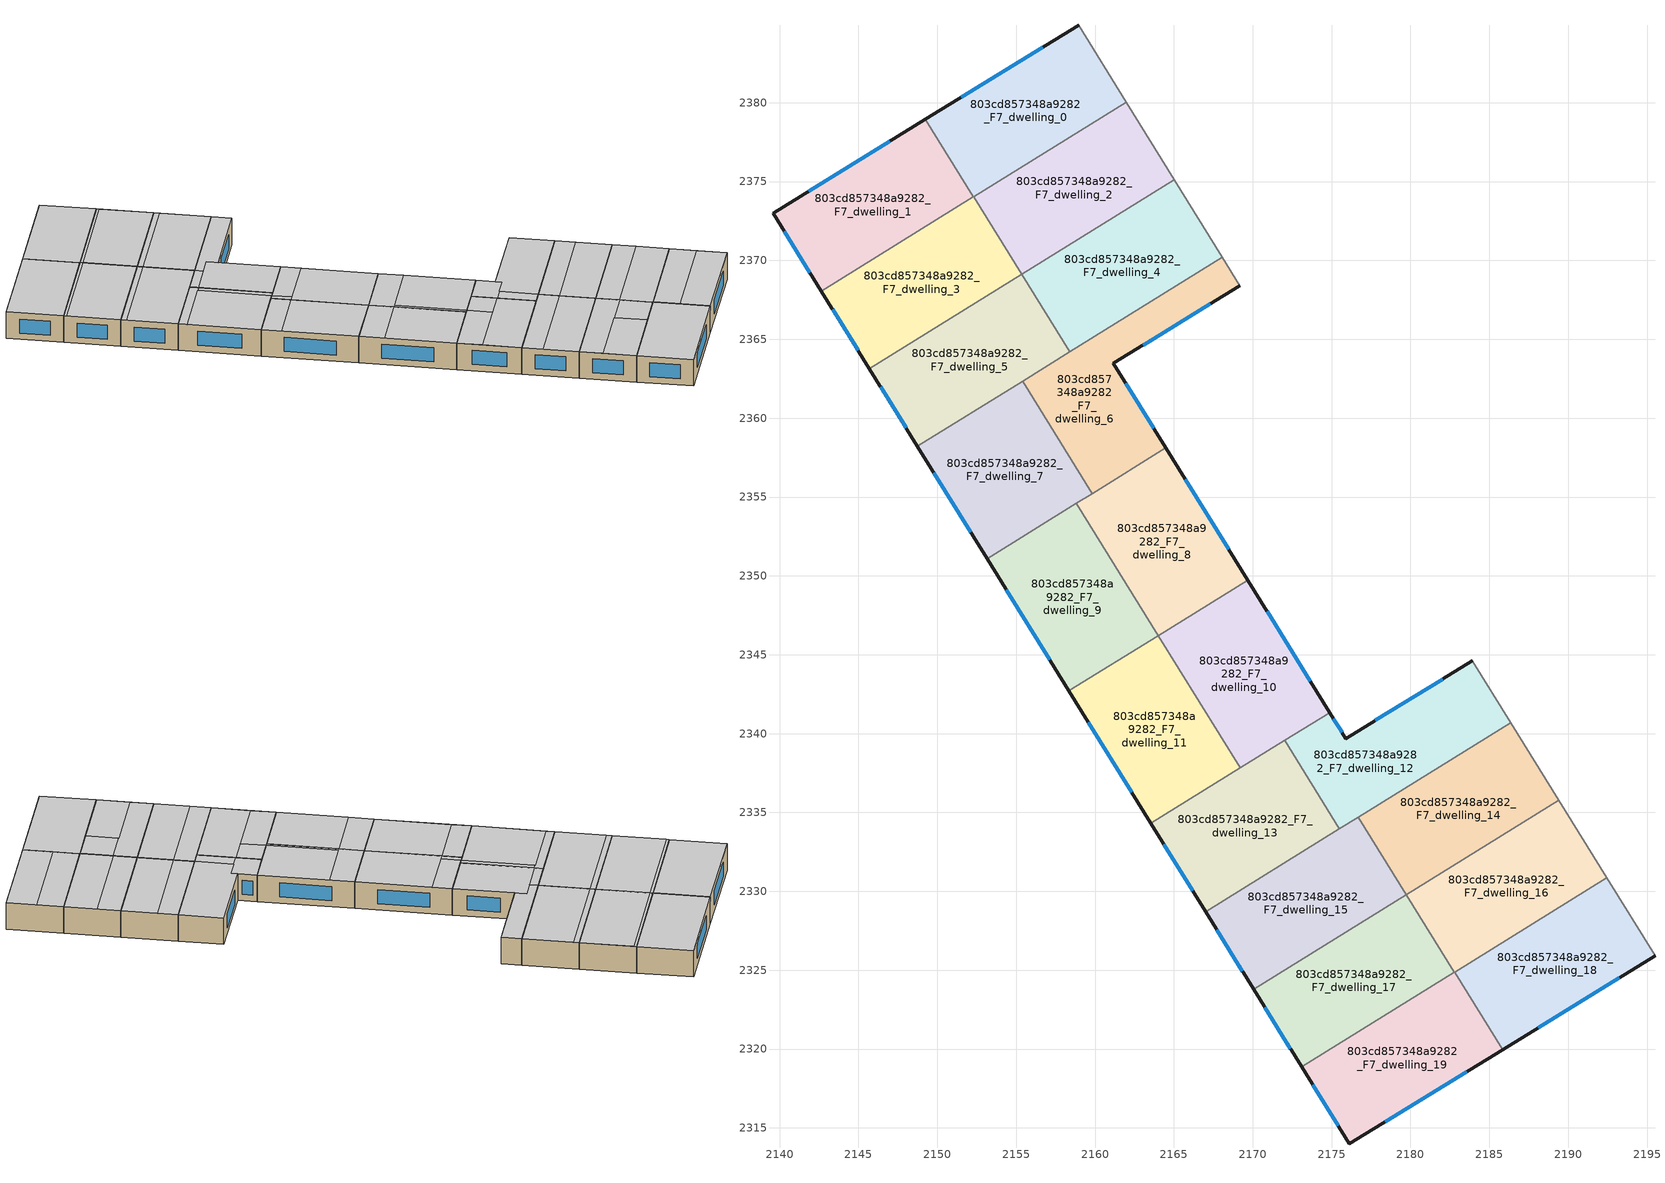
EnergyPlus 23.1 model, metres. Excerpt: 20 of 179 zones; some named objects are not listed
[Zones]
803cd857348a9282_F7_dwelling_0
 floor to 803cd857348a9282_F6_dwelling_0 (EU_floor_Construction): 2158.96,2384.92 2161.99,2380.03 2152.29,2374.03 2149.24,2378.95 z21
 wall outside (EU_wall_Construction): 2158.96,2384.92 2149.24,2378.95 z21:24
 wall adiabatic (EU_wall_Construction): 2161.99,2380.03 2158.96,2384.92 z21:24
 wall to 803cd857348a9282_F7_dwelling_1 (EU_wall_Construction): 2149.24,2378.95 2152.29,2374.03 z21:24
 wall to 803cd857348a9282_F7_dwelling_2 (EU_wall_Construction): 2152.32,2374.04 2161.99,2380.03 z21:24
 wall to 803cd857348a9282_F7_dwelling_3 (EU_wall_Construction): 2152.29,2374.03 2152.32,2374.04 z21:24
 window (EU_Window_Construction): 2156.68,2383.52 2151.53,2380.35 z21.7:23.3
 ceiling to 803cd857348a9282_F8_dwelling_0 (EU_floor_Construction): 2161.99,2380.03 2158.96,2384.92 2149.25,2378.95 2152.29,2374.03 z24
803cd857348a9282_F7_dwelling_1
 floor to 803cd857348a9282_F6_dwelling_1 (EU_floor_Construction): 2149.24,2378.95 2152.29,2374.03 2142.65,2368.06 2139.59,2373 z21
 wall outside (EU_wall_Construction): 2149.24,2378.95 2139.59,2373 2142.65,2368.06 z21:24
 wall to 803cd857348a9282_F7_dwelling_3 (EU_wall_Construction): 2142.65,2368.06 2152.29,2374.03 z21:24
 window (EU_Window_Construction): 2146.98,2377.55 2141.85,2374.4 / 2140.31,2371.84 2141.93,2369.22 z21.7:23.3
 ceiling adiabatic (EU_roof_Construction): 2152.29,2374.03 2149.25,2378.95 2139.59,2373 2142.65,2368.06 z24
803cd857348a9282_F7_dwelling_10
 floor to 803cd857348a9282_F6_dwelling_10 (EU_floor_Construction): 2169.69,2349.72 2174.88,2341.34 2169.21,2337.83 2164.02,2346.21 z21
 wall outside (EU_wall_Construction): 2174.88,2341.34 2169.69,2349.72 z21:24
 wall to 803cd857348a9282_F7_dwelling_11 (EU_wall_Construction): 2164.02,2346.21 2169.21,2337.83 z21:24
 wall to 803cd857348a9282_F7_dwelling_12 (EU_wall_Construction): 2172.03,2339.57 2174.88,2341.34 z21:24
 wall to 803cd857348a9282_F7_dwelling_8 (EU_wall_Construction): 2169.69,2349.72 2164.02,2346.21 z21:24
 wall to 803cd857348a9282_F7_dwelling_13 (EU_wall_Construction): 2169.21,2337.83 2172.03,2339.57 z21:24
 window (EU_Window_Construction): 2173.66,2343.31 2170.91,2347.75 z21.7:23.3
 ceiling to 803cd857348a9282_F8_dwelling_10 (EU_floor_Construction): 2174.88,2341.34 2171.05,2347.52 2165.66,2344.18 2169.49,2338 z24
 ceiling to 803cd857348a9282_F8_dwelling_8 (EU_floor_Construction): 2171.05,2347.52 2169.69,2349.72 2164.02,2346.21 2165.38,2344.01 z24
 ceiling to 803cd857348a9282_F8_dwelling_11 (EU_floor_Construction): 2169.49,2338 2165.66,2344.18 2165.38,2344.01 2169.21,2337.83 z24
803cd857348a9282_F7_dwelling_11
 floor to 803cd857348a9282_F6_dwelling_11 (EU_floor_Construction): 2164.02,2346.21 2169.21,2337.83 2163.54,2334.32 2158.35,2342.7 z21
 wall outside (EU_wall_Construction): 2158.35,2342.7 2163.54,2334.32 z21:24
 wall to 803cd857348a9282_F7_dwelling_9 (EU_wall_Construction): 2164.02,2346.21 2158.35,2342.7 z21:24
 wall to 803cd857348a9282_F7_dwelling_13 (EU_wall_Construction): 2163.54,2334.32 2169.21,2337.83 z21:24
 window (EU_Window_Construction): 2159.57,2340.73 2162.32,2336.28 z21.7:23.3
 ceiling to 803cd857348a9282_F8_dwelling_11 (EU_floor_Construction): 2169.21,2337.83 2165.38,2344.01 2159.72,2340.5 2163.54,2334.32 z24
 ceiling to 803cd857348a9282_F8_dwelling_9 (EU_floor_Construction): 2165.38,2344.01 2164.02,2346.21 2158.35,2342.7 2159.72,2340.5 z24
803cd857348a9282_F7_dwelling_12
 floor to 803cd857348a9282_F6_dwelling_12 (EU_floor_Construction): 2183.92,2344.62 2186.35,2340.69 2175.5,2333.96 2172.03,2339.57 2174.88,2341.34 2175.9,2339.69 z21
 wall outside (EU_wall_Construction): 2183.92,2344.62 2175.9,2339.69 2174.88,2341.34 z21:24
 wall adiabatic (EU_wall_Construction): 2186.35,2340.69 2183.92,2344.62 z21:24
 wall to 803cd857348a9282_F7_dwelling_13 (EU_wall_Construction): 2172.03,2339.57 2175.5,2333.96 z21:24
 wall to 803cd857348a9282_F7_dwelling_14 (EU_wall_Construction): 2176.68,2334.7 2186.35,2340.69 z21:24
 wall to 803cd857348a9282_F7_dwelling_15 (EU_wall_Construction): 2175.5,2333.96 2176.68,2334.7 z21:24
 window (EU_Window_Construction): 2182.03,2343.46 2177.78,2340.85 / 2175.66,2340.08 2175.12,2340.95 z21.7:23.3
 ceiling to 803cd857348a9282_F8_dwelling_12 (EU_floor_Construction): 2186.35,2340.69 2183.92,2344.62 2175.9,2339.69 2176.27,2339.1 2174.6,2338.06 2176.68,2334.7 z24
 ceiling to 803cd857348a9282_F8_dwelling_10 (EU_floor_Construction): 2176.27,2339.1 2174.88,2341.34 2172.03,2339.57 2173.41,2337.33 z24
 ceiling to 803cd857348a9282_F8_dwelling_13 (EU_floor_Construction): 2176.68,2334.7 2174.6,2338.06 2173.41,2337.33 2175.5,2333.96 z24
803cd857348a9282_F7_dwelling_13
 floor to 803cd857348a9282_F6_dwelling_13 (EU_floor_Construction): 2172.03,2339.57 2175.5,2333.96 2167.01,2328.71 2163.54,2334.32 z21
 wall outside (EU_wall_Construction): 2163.54,2334.32 2167.01,2328.71 z21:24
 wall to 803cd857348a9282_F7_dwelling_15 (EU_wall_Construction): 2167.01,2328.71 2175.5,2333.96 z21:24
 window (EU_Window_Construction): 2164.36,2333 2166.2,2330.03 z21.7:23.3
 ceiling to 803cd857348a9282_F8_dwelling_13 (EU_floor_Construction): 2175.5,2333.96 2173.41,2337.33 2164.93,2332.08 2167.01,2328.71 z24
 ceiling to 803cd857348a9282_F8_dwelling_11 (EU_floor_Construction): 2170.87,2335.76 2169.49,2338 2163.54,2334.32 2164.93,2332.08 z24
 ceiling to 803cd857348a9282_F8_dwelling_10 (EU_floor_Construction): 2173.41,2337.33 2172.03,2339.57 2169.49,2338 2170.87,2335.76 z24
803cd857348a9282_F7_dwelling_14
 floor to 803cd857348a9282_F6_dwelling_14 (EU_floor_Construction): 2186.35,2340.69 2189.4,2335.77 2179.73,2329.78 2176.68,2334.7 z21
 wall to 803cd857348a9282_F7_dwelling_15 (EU_wall_Construction): 2176.68,2334.7 2179.73,2329.78 z21:24
 wall adiabatic (EU_wall_Construction): 2189.4,2335.77 2186.35,2340.69 z21:24
 wall to 803cd857348a9282_F7_dwelling_16 (EU_wall_Construction): 2179.73,2329.78 2189.4,2335.77 z21:24
 ceiling to 803cd857348a9282_F8_dwelling_14 (EU_floor_Construction): 2189.4,2335.77 2187.47,2338.87 2177.8,2332.89 2179.73,2329.78 z24
 ceiling to 803cd857348a9282_F8_dwelling_12 (EU_floor_Construction): 2187.47,2338.87 2186.35,2340.69 2176.68,2334.7 2177.8,2332.89 z24
803cd857348a9282_F7_dwelling_15
 floor to 803cd857348a9282_F6_dwelling_15 (EU_floor_Construction): 2176.68,2334.7 2179.73,2329.78 2170.06,2323.79 2167.01,2328.71 z21
 wall outside (EU_wall_Construction): 2167.01,2328.71 2170.06,2323.79 z21:24
 wall to 803cd857348a9282_F7_dwelling_17 (EU_wall_Construction): 2170.06,2323.79 2179.73,2329.78 z21:24
 window (EU_Window_Construction): 2167.73,2327.56 2169.34,2324.95 z21.7:23.3
 ceiling to 803cd857348a9282_F8_dwelling_15 (EU_floor_Construction): 2179.73,2329.78 2177.8,2332.89 2168.13,2326.9 2170.06,2323.79 z24
 ceiling to 803cd857348a9282_F8_dwelling_13 (EU_floor_Construction): 2177.8,2332.89 2176.68,2334.7 2167.01,2328.71 2168.13,2326.9 z24
803cd857348a9282_F7_dwelling_16
 floor to 803cd857348a9282_F6_dwelling_16 (EU_floor_Construction): 2189.4,2335.77 2192.44,2330.85 2182.77,2324.86 2179.72,2329.78 z21
 wall to 803cd857348a9282_F7_dwelling_17 (EU_wall_Construction): 2179.72,2329.78 2182.77,2324.86 z21:24
 wall adiabatic (EU_wall_Construction): 2192.44,2330.85 2189.4,2335.77 z21:24
 wall to 803cd857348a9282_F7_dwelling_18 (EU_wall_Construction): 2182.8,2324.88 2192.44,2330.85 z21:24
 wall to 803cd857348a9282_F7_dwelling_19 (EU_wall_Construction): 2182.77,2324.86 2182.8,2324.88 z21:24
 ceiling adiabatic (EU_roof_Construction): 2192.44,2330.85 2190.68,2333.7 2181.01,2327.71 2182.77,2324.86 z24
 ceiling to 803cd857348a9282_F8_dwelling_14 (EU_floor_Construction): 2190.68,2333.7 2189.4,2335.77 2179.73,2329.78 2181.01,2327.71 z24
803cd857348a9282_F7_dwelling_17
 floor to 803cd857348a9282_F6_dwelling_17 (EU_floor_Construction): 2179.72,2329.78 2182.77,2324.86 2173.1,2318.88 2170.06,2323.79 z21
 wall outside (EU_wall_Construction): 2170.06,2323.79 2173.1,2318.88 z21:24
 wall to 803cd857348a9282_F7_dwelling_19 (EU_wall_Construction): 2173.1,2318.88 2182.77,2324.86 z21:24
 window (EU_Window_Construction): 2170.77,2322.64 2172.39,2320.03 z21.7:23.3
 ceiling to 803cd857348a9282_F8_dwelling_18 (EU_floor_Construction): 2179.56,2322.88 2177.8,2325.72 2171.34,2321.72 2173.1,2318.88 z24
 ceiling to 803cd857348a9282_F8_dwelling_15 (EU_floor_Construction): 2181.01,2327.71 2179.73,2329.78 2170.06,2323.79 2171.34,2321.72 z24
 ceiling adiabatic (EU_roof_Construction): 2182.77,2324.86 2181.01,2327.71 2177.8,2325.72 2179.56,2322.88 z24
803cd857348a9282_F7_dwelling_18
 floor to 803cd857348a9282_F6_dwelling_18 (EU_floor_Construction): 2192.44,2330.85 2195.5,2325.91 2185.84,2319.96 2182.8,2324.88 z21
 wall outside (EU_wall_Construction): 2185.84,2319.96 2195.5,2325.91 z21:24
 wall to 803cd857348a9282_F7_dwelling_19 (EU_wall_Construction): 2182.8,2324.88 2185.84,2319.96 z21:24
 wall adiabatic (EU_wall_Construction): 2195.5,2325.91 2192.44,2330.85 z21:24
 window (EU_Window_Construction): 2188.11,2321.36 2193.23,2324.51 z21.7:23.3
 ceiling to 803cd857348a9282_F8_dwelling_17 (EU_floor_Construction): 2195.5,2325.91 2193.88,2328.52 2184.24,2322.55 2185.84,2319.96 z24
 ceiling adiabatic (EU_roof_Construction): 2193.88,2328.52 2192.44,2330.85 2182.8,2324.88 2184.24,2322.55 z24
803cd857348a9282_F7_dwelling_19
 floor to 803cd857348a9282_F6_dwelling_19 (EU_floor_Construction): 2182.8,2324.88 2185.84,2319.96 2176.13,2313.99 2173.1,2318.88 z21
 wall outside (EU_wall_Construction): 2173.1,2318.88 2176.13,2313.99 2185.84,2319.96 z21:24
 window (EU_Window_Construction): 2178.41,2315.39 2183.56,2318.56 / 2173.81,2317.73 2175.42,2315.13 z21.7:23.3
 ceiling adiabatic (EU_roof_Construction): 2185.84,2319.96 2182.8,2324.88 2173.1,2318.88 2176.13,2313.99 z24
803cd857348a9282_F7_dwelling_2
 floor to 803cd857348a9282_F6_dwelling_2 (EU_floor_Construction): 2161.99,2380.03 2165.03,2375.11 2155.36,2369.13 2152.32,2374.04 z21
 wall adiabatic (EU_wall_Construction): 2165.03,2375.11 2161.99,2380.03 z21:24
 wall to 803cd857348a9282_F7_dwelling_4 (EU_wall_Construction): 2155.36,2369.13 2165.03,2375.11 z21:24
 wall to 803cd857348a9282_F7_dwelling_3 (EU_wall_Construction): 2152.32,2374.04 2155.36,2369.13 z21:24
 ceiling to 803cd857348a9282_F8_dwelling_2 (EU_floor_Construction): 2165.03,2375.11 2162.15,2379.77 2152.48,2373.79 2155.36,2369.13 z24
 ceiling to 803cd857348a9282_F8_dwelling_0 (EU_floor_Construction): 2162.15,2379.77 2161.99,2380.03 2152.32,2374.04 2152.48,2373.79 z24
803cd857348a9282_F7_dwelling_3
 floor to 803cd857348a9282_F6_dwelling_3 (EU_floor_Construction): 2152.32,2374.04 2155.36,2369.13 2145.69,2363.14 2142.65,2368.06 z21
 wall outside (EU_wall_Construction): 2142.65,2368.06 2145.69,2363.14 z21:24
 wall to 803cd857348a9282_F7_dwelling_5 (EU_wall_Construction): 2145.69,2363.14 2155.36,2369.13 z21:24
 window (EU_Window_Construction): 2143.36,2366.9 2144.98,2364.29 z21.7:23.3
 ceiling to 803cd857348a9282_F8_dwelling_3 (EU_floor_Construction): 2155.36,2369.13 2152.48,2373.79 2142.81,2367.8 2145.69,2363.14 z24
 ceiling adiabatic (EU_roof_Construction): 2152.45,2373.77 2152.29,2374.03 2142.65,2368.06 2142.81,2367.8 z24
803cd857348a9282_F7_dwelling_4
 floor to 803cd857348a9282_F6_dwelling_4 (EU_floor_Construction): 2165.03,2375.11 2168.08,2370.2 2158.41,2364.21 2155.36,2369.13 z21
 wall adiabatic (EU_wall_Construction): 2168.08,2370.2 2165.03,2375.11 z21:24
 wall to 803cd857348a9282_F7_dwelling_5 (EU_wall_Construction): 2155.36,2369.13 2158.41,2364.21 z21:24
 wall to 803cd857348a9282_F7_dwelling_6 (EU_wall_Construction): 2158.41,2364.21 2168.08,2370.2 z21:24
 ceiling to 803cd857348a9282_F8_dwelling_4 (EU_floor_Construction): 2168.08,2370.2 2165.35,2374.6 2155.68,2368.61 2158.41,2364.21 z24
 ceiling to 803cd857348a9282_F8_dwelling_2 (EU_floor_Construction): 2165.35,2374.6 2165.03,2375.11 2155.36,2369.13 2155.68,2368.61 z24
803cd857348a9282_F7_dwelling_5
 floor to 803cd857348a9282_F6_dwelling_5 (EU_floor_Construction): 2155.36,2369.13 2158.41,2364.21 2148.74,2358.22 2145.69,2363.14 z21
 wall outside (EU_wall_Construction): 2145.69,2363.14 2148.74,2358.22 z21:24
 wall to 803cd857348a9282_F7_dwelling_7 (EU_wall_Construction): 2148.74,2358.22 2155.41,2362.35 z21:24
 wall to 803cd857348a9282_F7_dwelling_6 (EU_wall_Construction): 2155.41,2362.35 2158.41,2364.21 z21:24
 window (EU_Window_Construction): 2146.41,2361.99 2148.02,2359.38 z21.7:23.3
 ceiling to 803cd857348a9282_F8_dwelling_5 (EU_floor_Construction): 2158.41,2364.21 2155.68,2368.61 2146.01,2362.62 2148.74,2358.22 z24
 ceiling to 803cd857348a9282_F8_dwelling_3 (EU_floor_Construction): 2155.68,2368.61 2155.36,2369.13 2145.69,2363.14 2146.01,2362.62 z24
803cd857348a9282_F7_dwelling_6
 floor to 803cd857348a9282_F6_dwelling_6 (EU_floor_Construction): 2168.08,2370.2 2169.19,2368.4 2161.17,2363.47 2164.49,2358.11 2159.82,2355.22 2155.41,2362.35 z21
 wall outside (EU_wall_Construction): 2164.49,2358.11 2161.17,2363.47 2169.19,2368.4 z21:24
 wall to 803cd857348a9282_F7_dwelling_7 (EU_wall_Construction): 2155.41,2362.35 2159.82,2355.22 z21:24
 wall adiabatic (EU_wall_Construction): 2169.19,2368.4 2168.08,2370.2 z21:24
 wall to 803cd857348a9282_F7_dwelling_8 (EU_wall_Construction): 2159.82,2355.22 2164.49,2358.11 z21:24
 window (EU_Window_Construction): 2163.05,2364.63 2167.31,2367.24 / 2163.71,2359.37 2161.95,2362.21 z21.7:23.3
 ceiling to 803cd857348a9282_F8_dwelling_6 (EU_floor_Construction): 2164.49,2358.11 2160.56,2364.46 2155.89,2361.57 2159.82,2355.22 z24
 ceiling to 803cd857348a9282_F8_dwelling_4 (EU_floor_Construction): 2169.19,2368.4 2168.08,2370.2 2158.41,2364.21 2158.89,2363.43 2160.56,2364.46 2161.17,2363.47 z24
 ceiling to 803cd857348a9282_F8_dwelling_5 (EU_floor_Construction): 2158.89,2363.43 2158.41,2364.21 2155.41,2362.35 2155.89,2361.57 z24
803cd857348a9282_F7_dwelling_7
 floor to 803cd857348a9282_F6_dwelling_7 (EU_floor_Construction): 2155.41,2362.35 2159.82,2355.22 2153.15,2351.09 2148.74,2358.22 z21
 wall outside (EU_wall_Construction): 2148.74,2358.22 2153.15,2351.09 z21:24
 wall to 803cd857348a9282_F7_dwelling_9 (EU_wall_Construction): 2153.15,2351.09 2158.82,2354.6 z21:24
 wall to 803cd857348a9282_F7_dwelling_8 (EU_wall_Construction): 2158.82,2354.6 2159.82,2355.22 z21:24
 window (EU_Window_Construction): 2149.77,2356.55 2152.12,2352.77 z21.7:23.3
 ceiling to 803cd857348a9282_F8_dwelling_7 (EU_floor_Construction): 2159.32,2354.91 2155.38,2361.26 2149.22,2357.45 2153.15,2351.09 z24
 ceiling to 803cd857348a9282_F8_dwelling_5 (EU_floor_Construction): 2155.89,2361.57 2155.41,2362.35 2148.74,2358.22 2149.22,2357.45 z24
 ceiling to 803cd857348a9282_F8_dwelling_6 (EU_floor_Construction): 2159.82,2355.22 2155.89,2361.57 2155.38,2361.26 2159.32,2354.91 z24
803cd857348a9282_F7_dwelling_8
 floor to 803cd857348a9282_F6_dwelling_8 (EU_floor_Construction): 2164.49,2358.11 2169.69,2349.72 2164.02,2346.21 2158.82,2354.6 z21
 wall outside (EU_wall_Construction): 2169.69,2349.72 2164.49,2358.11 z21:24
 wall to 803cd857348a9282_F7_dwelling_9 (EU_wall_Construction): 2158.82,2354.6 2164.02,2346.21 z21:24
 window (EU_Window_Construction): 2168.47,2351.69 2165.71,2356.14 z21.7:23.3
 ceiling to 803cd857348a9282_F8_dwelling_8 (EU_floor_Construction): 2169.69,2349.72 2165.58,2356.34 2159.92,2352.83 2164.02,2346.21 z24
 ceiling to 803cd857348a9282_F8_dwelling_7 (EU_floor_Construction): 2160.41,2353.14 2159.32,2354.91 2158.82,2354.6 2159.92,2352.84 z24
 ceiling adiabatic (EU_roof_Construction): 2165.58,2356.34 2164.49,2358.11 2158.82,2354.6 2159.32,2354.91 2160.41,2353.14 2159.92,2352.83 z24
803cd857348a9282_F7_dwelling_9
 floor to 803cd857348a9282_F6_dwelling_9 (EU_floor_Construction): 2158.82,2354.6 2164.02,2346.21 2158.35,2342.7 2153.15,2351.09 z21
 wall outside (EU_wall_Construction): 2153.15,2351.09 2158.35,2342.7 z21:24
 window (EU_Window_Construction): 2154.37,2349.12 2157.13,2344.67 z21.7:23.3
 ceiling to 803cd857348a9282_F8_dwelling_9 (EU_floor_Construction): 2164.02,2346.21 2159.92,2352.83 2154.25,2349.33 2158.35,2342.7 z24
 ceiling to 803cd857348a9282_F8_dwelling_7 (EU_floor_Construction): 2159.92,2352.84 2158.82,2354.6 2153.15,2351.09 2154.25,2349.33 z24
[Building]
EU S2 Campaign: North Axis=0; Terrain=City; Solar Distribution=FullExterior
[Site:Location]
Budapest.Ferenc.Liszt.Intl.AP: Latitude=47.437; Longitude=19.256; Time Zone=1; Elevation=185
[SizingPeriod:WeatherFileDays]
AnnualSizingPeriod: Begin Month=1; Begin Day of Month=1; End Month=12; End Day of Month=31; Day of Week for Start Day=Monday; Use Weather File Daylight Saving Period=No; Use Weather File Rain and Snow Indicators=No
[MATERIAL]
EU_InternalMass_Material: Roughness=MediumRough; Thickness=0.1; Conductivity=1; Density=1800; Specific Heat=900; Thermal Absorptance=0.9; Solar Absorptance=0.7; Visible Absorptance=0.7
[MATERIAL:NOMASS] Roughness=MediumRough; Thermal Absorptance=0.9; Solar Absorptance=0.7; Visible Absorptance=0.7
Name | Thermal Resistance
EU_wall_NoMass | 0.832559
EU_roof_NoMass | 1.39638
EU_floor_NoMass | 0.872794
[WINDOWMATERIAL:SIMPLEGLAZINGSYSTEM]
EU_Window_SimpleGlazing: UFactor=2.79869; Solar Heat Gain Coefficient=0.75; Visible Transmittance=0.75
[CONSTRUCTION]
EU_wall_Construction: EU_wall_NoMass
EU_roof_Construction: EU_roof_NoMass
EU_floor_Construction: EU_floor_NoMass
EU_Window_Construction: EU_Window_SimpleGlazing
EU_InternalMass_Construction: EU_InternalMass_Material
[ZONE] Type=1; Multiplier=1; Ceiling Height=autocalculate; Floor Area=autocalculate; Part of Total Floor Area=Yes
Name | Volume
803cd857348a9282_F7_dwelling_0 | 197.353
803cd857348a9282_F7_dwelling_1 | 197.357
803cd857348a9282_F7_dwelling_10 | 197.372
803cd857348a9282_F7_dwelling_11 | 197.329
803cd857348a9282_F7_dwelling_12 | 197.355
803cd857348a9282_F7_dwelling_13 | 197.344
803cd857348a9282_F7_dwelling_14; 803cd857348a9282_F7_dwelling_2 | 197.336
803cd857348a9282_F7_dwelling_15 | 197.333
803cd857348a9282_F7_dwelling_16 | 197.364
803cd857348a9282_F7_dwelling_17; 803cd857348a9282_F7_dwelling_8 | 197.365
803cd857348a9282_F7_dwelling_18 | 197.339
803cd857348a9282_F7_dwelling_19; 803cd857348a9282_F7_dwelling_7 | 197.354
803cd857348a9282_F7_dwelling_3 | 197.318
803cd857348a9282_F7_dwelling_4; 803cd857348a9282_F7_dwelling_5 | 197.348
803cd857348a9282_F7_dwelling_6 | 197.342
803cd857348a9282_F7_dwelling_9 | 197.322
[INTERNALMASS] Construction=EU_InternalMass_Construction
Name | Zone or ZoneList | Surface Area
803cd857348a9282_F7_dwelling_0_EU_InternalMass | 803cd857348a9282_F7_dwelling_0 | 65.7836
803cd857348a9282_F7_dwelling_1_EU_InternalMass | 803cd857348a9282_F7_dwelling_1 | 65.7851
803cd857348a9282_F7_dwelling_2_EU_InternalMass | 803cd857348a9282_F7_dwelling_2 | 65.7787
803cd857348a9282_F7_dwelling_3_EU_InternalMass | 803cd857348a9282_F7_dwelling_3 | 65.7709
803cd857348a9282_F7_dwelling_4_EU_InternalMass | 803cd857348a9282_F7_dwelling_4 | 65.7838
803cd857348a9282_F7_dwelling_5_EU_InternalMass | 803cd857348a9282_F7_dwelling_5 | 65.7813
803cd857348a9282_F7_dwelling_6_EU_InternalMass | 803cd857348a9282_F7_dwelling_6 | 65.7794
803cd857348a9282_F7_dwelling_7_EU_InternalMass | 803cd857348a9282_F7_dwelling_7 | 65.7839
803cd857348a9282_F7_dwelling_8_EU_InternalMass | 803cd857348a9282_F7_dwelling_8 | 65.7864
803cd857348a9282_F7_dwelling_9_EU_InternalMass | 803cd857348a9282_F7_dwelling_9 | 65.7741
803cd857348a9282_F7_dwelling_10_EU_InternalMass | 803cd857348a9282_F7_dwelling_10 | 65.7834
803cd857348a9282_F7_dwelling_11_EU_InternalMass | 803cd857348a9282_F7_dwelling_11 | 65.7769
803cd857348a9282_F7_dwelling_12_EU_InternalMass | 803cd857348a9282_F7_dwelling_12 | 65.786
803cd857348a9282_F7_dwelling_13_EU_InternalMass | 803cd857348a9282_F7_dwelling_13 | 65.7796
803cd857348a9282_F7_dwelling_14_EU_InternalMass | 803cd857348a9282_F7_dwelling_14 | 65.7787
803cd857348a9282_F7_dwelling_15_EU_InternalMass | 803cd857348a9282_F7_dwelling_15 | 65.7773
803cd857348a9282_F7_dwelling_16_EU_InternalMass | 803cd857348a9282_F7_dwelling_16 | 65.7892
803cd857348a9282_F7_dwelling_17_EU_InternalMass | 803cd857348a9282_F7_dwelling_17 | 65.7868
803cd857348a9282_F7_dwelling_18_EU_InternalMass | 803cd857348a9282_F7_dwelling_18 | 65.7796
803cd857348a9282_F7_dwelling_19_EU_InternalMass | 803cd857348a9282_F7_dwelling_19 | 65.7836
[OTHEREQUIPMENT] Fuel Type=Electricity; Design Level Calculation Method=Watts/Area; Power per Zone Floor Area=1; Fraction Latent=0; Fraction Radiant=0; Fraction Lost=0; Carbon Dioxide Generation Rate=0; EndUse Subcategory=EU_Step8_InternalGains
Name | Zone or ZoneList or Space or SpaceList | Schedule
EU_Step8_InternalGain_803cd857348a9282_F7_dwelling_0_f000 | 803cd857348a9282_F7_dwelling_0 | EU_Step8_GainSchedule_803cd857348a9282_F7_dwelling_0_f000
EU_Step8_InternalGain_803cd857348a9282_F7_dwelling_1_f000 | 803cd857348a9282_F7_dwelling_1 | EU_Step8_GainSchedule_803cd857348a9282_F7_dwelling_1_f000
EU_Step8_InternalGain_803cd857348a9282_F7_dwelling_2_f000 | 803cd857348a9282_F7_dwelling_2 | EU_Step8_GainSchedule_803cd857348a9282_F7_dwelling_2_f000
EU_Step8_InternalGain_803cd857348a9282_F7_dwelling_3_f000 | 803cd857348a9282_F7_dwelling_3 | EU_Step8_GainSchedule_803cd857348a9282_F7_dwelling_3_f000
EU_Step8_InternalGain_803cd857348a9282_F7_dwelling_4_f000 | 803cd857348a9282_F7_dwelling_4 | EU_Step8_GainSchedule_803cd857348a9282_F7_dwelling_4_f000
EU_Step8_InternalGain_803cd857348a9282_F7_dwelling_5_f000 | 803cd857348a9282_F7_dwelling_5 | EU_Step8_GainSchedule_803cd857348a9282_F7_dwelling_5_f000
EU_Step8_InternalGain_803cd857348a9282_F7_dwelling_6_f000 | 803cd857348a9282_F7_dwelling_6 | EU_Step8_GainSchedule_803cd857348a9282_F7_dwelling_6_f000
EU_Step8_InternalGain_803cd857348a9282_F7_dwelling_7_f000 | 803cd857348a9282_F7_dwelling_7 | EU_Step8_GainSchedule_803cd857348a9282_F7_dwelling_7_f000
EU_Step8_InternalGain_803cd857348a9282_F7_dwelling_8_f000 | 803cd857348a9282_F7_dwelling_8 | EU_Step8_GainSchedule_803cd857348a9282_F7_dwelling_8_f000
EU_Step8_InternalGain_803cd857348a9282_F7_dwelling_9_f000 | 803cd857348a9282_F7_dwelling_9 | EU_Step8_GainSchedule_803cd857348a9282_F7_dwelling_9_f000
EU_Step8_InternalGain_803cd857348a9282_F7_dwelling_10_f000 | 803cd857348a9282_F7_dwelling_10 | EU_Step8_GainSchedule_803cd857348a9282_F7_dwelling_10_f000
EU_Step8_InternalGain_803cd857348a9282_F7_dwelling_11_f000 | 803cd857348a9282_F7_dwelling_11 | EU_Step8_GainSchedule_803cd857348a9282_F7_dwelling_11_f000
EU_Step8_InternalGain_803cd857348a9282_F7_dwelling_12_f000 | 803cd857348a9282_F7_dwelling_12 | EU_Step8_GainSchedule_803cd857348a9282_F7_dwelling_12_f000
EU_Step8_InternalGain_803cd857348a9282_F7_dwelling_13_f000 | 803cd857348a9282_F7_dwelling_13 | EU_Step8_GainSchedule_803cd857348a9282_F7_dwelling_13_f000
EU_Step8_InternalGain_803cd857348a9282_F7_dwelling_14_f000 | 803cd857348a9282_F7_dwelling_14 | EU_Step8_GainSchedule_803cd857348a9282_F7_dwelling_14_f000
EU_Step8_InternalGain_803cd857348a9282_F7_dwelling_15_f000 | 803cd857348a9282_F7_dwelling_15 | EU_Step8_GainSchedule_803cd857348a9282_F7_dwelling_15_f000
EU_Step8_InternalGain_803cd857348a9282_F7_dwelling_16_f000 | 803cd857348a9282_F7_dwelling_16 | EU_Step8_GainSchedule_803cd857348a9282_F7_dwelling_16_f000
EU_Step8_InternalGain_803cd857348a9282_F7_dwelling_17_f000 | 803cd857348a9282_F7_dwelling_17 | EU_Step8_GainSchedule_803cd857348a9282_F7_dwelling_17_f000
EU_Step8_InternalGain_803cd857348a9282_F7_dwelling_18_f000 | 803cd857348a9282_F7_dwelling_18 | EU_Step8_GainSchedule_803cd857348a9282_F7_dwelling_18_f000
EU_Step8_InternalGain_803cd857348a9282_F7_dwelling_19_f000 | 803cd857348a9282_F7_dwelling_19 | EU_Step8_GainSchedule_803cd857348a9282_F7_dwelling_19_f000
[ZONEVENTILATION:DESIGNFLOWRATE] Schedule=EU_AlwaysOn; Design Flow Rate Calculation Method=AirChanges/Hour; Air Changes per Hour=0.475469; Ventilation Type=Natural; Fan Pressure Rise=0; Fan Total Efficiency=1; Constant Term Coefficient=1; Temperature Term Coefficient=0; Velocity Term Coefficient=0; Velocity Squared Term Coefficient=0; Minimum Indoor Temperature=-100; Maximum Indoor Temperature=100; Delta Temperature=-100; Minimum Outdoor Temperature=-100; Maximum Outdoor Temperature=100; Maximum Wind Speed=40
Name | Zone or ZoneList or Space or SpaceList
EU_ConstantAir_803cd857348a9282_F7_dwelling_0 | 803cd857348a9282_F7_dwelling_0
EU_ConstantAir_803cd857348a9282_F7_dwelling_1 | 803cd857348a9282_F7_dwelling_1
EU_ConstantAir_803cd857348a9282_F7_dwelling_2 | 803cd857348a9282_F7_dwelling_2
EU_ConstantAir_803cd857348a9282_F7_dwelling_3 | 803cd857348a9282_F7_dwelling_3
EU_ConstantAir_803cd857348a9282_F7_dwelling_4 | 803cd857348a9282_F7_dwelling_4
EU_ConstantAir_803cd857348a9282_F7_dwelling_5 | 803cd857348a9282_F7_dwelling_5
EU_ConstantAir_803cd857348a9282_F7_dwelling_6 | 803cd857348a9282_F7_dwelling_6
EU_ConstantAir_803cd857348a9282_F7_dwelling_7 | 803cd857348a9282_F7_dwelling_7
EU_ConstantAir_803cd857348a9282_F7_dwelling_8 | 803cd857348a9282_F7_dwelling_8
EU_ConstantAir_803cd857348a9282_F7_dwelling_9 | 803cd857348a9282_F7_dwelling_9
EU_ConstantAir_803cd857348a9282_F7_dwelling_10 | 803cd857348a9282_F7_dwelling_10
EU_ConstantAir_803cd857348a9282_F7_dwelling_11 | 803cd857348a9282_F7_dwelling_11
EU_ConstantAir_803cd857348a9282_F7_dwelling_12 | 803cd857348a9282_F7_dwelling_12
EU_ConstantAir_803cd857348a9282_F7_dwelling_13 | 803cd857348a9282_F7_dwelling_13
EU_ConstantAir_803cd857348a9282_F7_dwelling_14 | 803cd857348a9282_F7_dwelling_14
EU_ConstantAir_803cd857348a9282_F7_dwelling_15 | 803cd857348a9282_F7_dwelling_15
EU_ConstantAir_803cd857348a9282_F7_dwelling_16 | 803cd857348a9282_F7_dwelling_16
EU_ConstantAir_803cd857348a9282_F7_dwelling_17 | 803cd857348a9282_F7_dwelling_17
EU_ConstantAir_803cd857348a9282_F7_dwelling_18 | 803cd857348a9282_F7_dwelling_18
EU_ConstantAir_803cd857348a9282_F7_dwelling_19 | 803cd857348a9282_F7_dwelling_19
[HVACTEMPLATE:ZONE:IDEALLOADSAIRSYSTEM] System Availability Schedule=EU_AlwaysOn; Maximum Heating Supply Air Temperature=50; Minimum Cooling Supply Air Temperature=13; Maximum Heating Supply Air Humidity Ratio=0.0156; Minimum Cooling Supply Air Humidity Ratio=0.0077; Heating Limit=NoLimit; Cooling Limit=NoLimit; Heating Availability Schedule=EU_AlwaysOn; Cooling Availability Schedule=EU_CoolingOff; Dehumidification Control Type=ConstantSensibleHeatRatio; Cooling Sensible Heat Ratio=0.7; Dehumidification Setpoint=60; Humidification Control Type=None; Humidification Setpoint=30; Outdoor Air Method=None; Outdoor Air Flow Rate per Person=0.00944; Outdoor Air Flow Rate per Zone Floor Area=0; Outdoor Air Flow Rate per Zone=0; Demand Controlled Ventilation Type=None; Outdoor Air Economizer Type=NoEconomizer; Heat Recovery Type=None; Sensible Heat Recovery Effectiveness=0.7; Latent Heat Recovery Effectiveness=0.65
Name | Template Thermostat
803cd857348a9282_F7_dwelling_0 | EU_HeatOnly_803cd857348a9282_F7_dwelling_0
803cd857348a9282_F7_dwelling_1 | EU_HeatOnly_803cd857348a9282_F7_dwelling_1
803cd857348a9282_F7_dwelling_2 | EU_HeatOnly_803cd857348a9282_F7_dwelling_2
803cd857348a9282_F7_dwelling_3 | EU_HeatOnly_803cd857348a9282_F7_dwelling_3
803cd857348a9282_F7_dwelling_4 | EU_HeatOnly_803cd857348a9282_F7_dwelling_4
803cd857348a9282_F7_dwelling_5 | EU_HeatOnly_803cd857348a9282_F7_dwelling_5
803cd857348a9282_F7_dwelling_6 | EU_HeatOnly_803cd857348a9282_F7_dwelling_6
803cd857348a9282_F7_dwelling_7 | EU_HeatOnly_803cd857348a9282_F7_dwelling_7
803cd857348a9282_F7_dwelling_8 | EU_HeatOnly_803cd857348a9282_F7_dwelling_8
803cd857348a9282_F7_dwelling_9 | EU_HeatOnly_803cd857348a9282_F7_dwelling_9
803cd857348a9282_F7_dwelling_10 | EU_HeatOnly_803cd857348a9282_F7_dwelling_10
803cd857348a9282_F7_dwelling_11 | EU_HeatOnly_803cd857348a9282_F7_dwelling_11
803cd857348a9282_F7_dwelling_12 | EU_HeatOnly_803cd857348a9282_F7_dwelling_12
803cd857348a9282_F7_dwelling_13 | EU_HeatOnly_803cd857348a9282_F7_dwelling_13
803cd857348a9282_F7_dwelling_14 | EU_HeatOnly_803cd857348a9282_F7_dwelling_14
803cd857348a9282_F7_dwelling_15 | EU_HeatOnly_803cd857348a9282_F7_dwelling_15
803cd857348a9282_F7_dwelling_16 | EU_HeatOnly_803cd857348a9282_F7_dwelling_16
803cd857348a9282_F7_dwelling_17 | EU_HeatOnly_803cd857348a9282_F7_dwelling_17
803cd857348a9282_F7_dwelling_18 | EU_HeatOnly_803cd857348a9282_F7_dwelling_18
803cd857348a9282_F7_dwelling_19 | EU_HeatOnly_803cd857348a9282_F7_dwelling_19
[SIZING:ZONE] Zone Cooling Design Supply Air Temperature Input Method=SupplyAirTemperature; Zone Cooling Design Supply Air Temperature=13; Zone Heating Design Supply Air Temperature Input Method=SupplyAirTemperature; Zone Heating Design Supply Air Temperature=50; Zone Cooling Design Supply Air Humidity Ratio=0.008; Zone Heating Design Supply Air Humidity Ratio=0.008; Cooling Design Air Flow Method=DesignDay; Cooling Design Air Flow Rate=0; Cooling Minimum Air Flow per Zone Floor Area=0.000762; Cooling Minimum Air Flow=0; Cooling Minimum Air Flow Fraction=0.2; Heating Design Air Flow Method=DesignDay; Heating Design Air Flow Rate=0; Heating Maximum Air Flow per Zone Floor Area=0.002032; Heating Maximum Air Flow=0.141576; Heating Maximum Air Flow Fraction=0.3; Account for Dedicated Outdoor Air System=No; Dedicated Outdoor Air System Control Strategy=NeutralSupplyAir; Dedicated Outdoor Air Low Setpoint Temperature for Design=autosize; Dedicated Outdoor Air High Setpoint Temperature for Design=autosize; Zone Load Sizing Method=Sensible Load Only No Latent Load; Zone Latent Cooling Design Supply Air Humidity Ratio Input Method=HumidityRatioDifference; Zone Cooling Design Supply Air Humidity Ratio Difference=0.005; Zone Latent Heating Design Supply Air Humidity Ratio Input Method=HumidityRatioDifference; Zone Humidification Design Supply Air Humidity Ratio Difference=0.005
803cd857348a9282_F7_dwelling_0; 803cd857348a9282_F7_dwelling_1; 803cd857348a9282_F7_dwelling_2; 803cd857348a9282_F7_dwelling_3; 803cd857348a9282_F7_dwelling_4; 803cd857348a9282_F7_dwelling_5; 803cd857348a9282_F7_dwelling_6; 803cd857348a9282_F7_dwelling_7; 803cd857348a9282_F7_dwelling_8; 803cd857348a9282_F7_dwelling_9; 803cd857348a9282_F7_dwelling_10; 803cd857348a9282_F7_dwelling_11; 803cd857348a9282_F7_dwelling_12; 803cd857348a9282_F7_dwelling_13; 803cd857348a9282_F7_dwelling_14; 803cd857348a9282_F7_dwelling_15; 803cd857348a9282_F7_dwelling_16; 803cd857348a9282_F7_dwelling_17; 803cd857348a9282_F7_dwelling_18; 803cd857348a9282_F7_dwelling_19
[SCHEDULE:CONSTANT]
Name | Hourly Value
EU_AlwaysOn | 1
EU_CoolingOff | 0
[SCHEDULE:FILE] Column Number=1; Rows to Skip at Top=0; Number of Hours of Data=8760; Column Separator=Comma; Interpolate to Timestep=No; Minutes per Item=60; Adjust Schedule for Daylight Savings=Yes
Name | File
EU_Step8_GainSchedule_803cd857348a9282_F7_dwelling_0_f000 | ../../schedules/803cd857348a9282/803cd857348a9282_F7_dwelling_0_f000_gain.csv
EU_Step8_GainSchedule_803cd857348a9282_F7_dwelling_1_f000 | ../../schedules/803cd857348a9282/803cd857348a9282_F7_dwelling_1_f000_gain.csv
EU_Step8_GainSchedule_803cd857348a9282_F7_dwelling_2_f000 | ../../schedules/803cd857348a9282/803cd857348a9282_F7_dwelling_2_f000_gain.csv
EU_Step8_GainSchedule_803cd857348a9282_F7_dwelling_3_f000 | ../../schedules/803cd857348a9282/803cd857348a9282_F7_dwelling_3_f000_gain.csv
EU_Step8_GainSchedule_803cd857348a9282_F7_dwelling_4_f000 | ../../schedules/803cd857348a9282/803cd857348a9282_F7_dwelling_4_f000_gain.csv
EU_Step8_GainSchedule_803cd857348a9282_F7_dwelling_5_f000 | ../../schedules/803cd857348a9282/803cd857348a9282_F7_dwelling_5_f000_gain.csv
EU_Step8_GainSchedule_803cd857348a9282_F7_dwelling_6_f000 | ../../schedules/803cd857348a9282/803cd857348a9282_F7_dwelling_6_f000_gain.csv
EU_Step8_GainSchedule_803cd857348a9282_F7_dwelling_7_f000 | ../../schedules/803cd857348a9282/803cd857348a9282_F7_dwelling_7_f000_gain.csv
EU_Step8_GainSchedule_803cd857348a9282_F7_dwelling_8_f000 | ../../schedules/803cd857348a9282/803cd857348a9282_F7_dwelling_8_f000_gain.csv
EU_Step8_GainSchedule_803cd857348a9282_F7_dwelling_9_f000 | ../../schedules/803cd857348a9282/803cd857348a9282_F7_dwelling_9_f000_gain.csv
EU_Step8_GainSchedule_803cd857348a9282_F7_dwelling_10_f000 | ../../schedules/803cd857348a9282/803cd857348a9282_F7_dwelling_10_f000_gain.csv
EU_Step8_GainSchedule_803cd857348a9282_F7_dwelling_11_f000 | ../../schedules/803cd857348a9282/803cd857348a9282_F7_dwelling_11_f000_gain.csv
EU_Step8_GainSchedule_803cd857348a9282_F7_dwelling_12_f000 | ../../schedules/803cd857348a9282/803cd857348a9282_F7_dwelling_12_f000_gain.csv
EU_Step8_GainSchedule_803cd857348a9282_F7_dwelling_13_f000 | ../../schedules/803cd857348a9282/803cd857348a9282_F7_dwelling_13_f000_gain.csv
EU_Step8_GainSchedule_803cd857348a9282_F7_dwelling_14_f000 | ../../schedules/803cd857348a9282/803cd857348a9282_F7_dwelling_14_f000_gain.csv
EU_Step8_GainSchedule_803cd857348a9282_F7_dwelling_15_f000 | ../../schedules/803cd857348a9282/803cd857348a9282_F7_dwelling_15_f000_gain.csv
EU_Step8_GainSchedule_803cd857348a9282_F7_dwelling_16_f000 | ../../schedules/803cd857348a9282/803cd857348a9282_F7_dwelling_16_f000_gain.csv
EU_Step8_GainSchedule_803cd857348a9282_F7_dwelling_17_f000 | ../../schedules/803cd857348a9282/803cd857348a9282_F7_dwelling_17_f000_gain.csv
EU_Step8_GainSchedule_803cd857348a9282_F7_dwelling_18_f000 | ../../schedules/803cd857348a9282/803cd857348a9282_F7_dwelling_18_f000_gain.csv
EU_Step8_GainSchedule_803cd857348a9282_F7_dwelling_19_f000 | ../../schedules/803cd857348a9282/803cd857348a9282_F7_dwelling_19_f000_gain.csv
